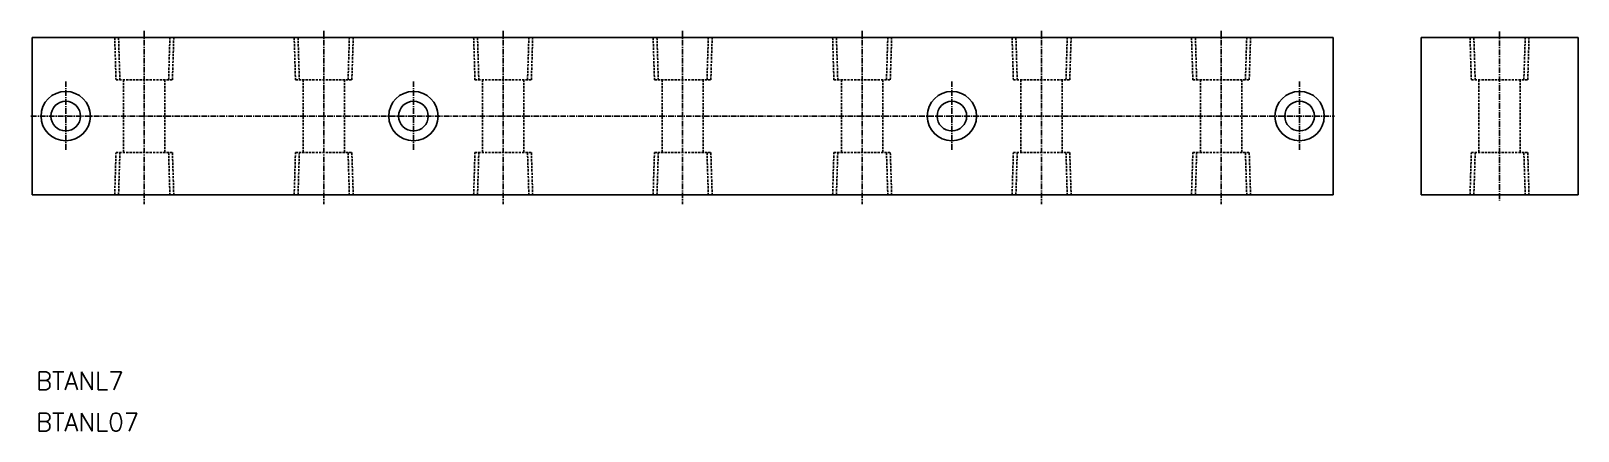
# Model space of a CAD drawing. Extents: x 2618 to 2963, y 718 to 807.
import ezdxf

# ---------------------------------------------------------------- set-up
doc = ezdxf.new("R2010")
doc.units = 0
doc.linetypes.add('CENTER', pattern=[2, 1.25, -0.25, 0.25, -0.25])
doc.linetypes.add('DASHED', pattern=[0.75, 0.5, -0.25])
doc.layers.get('0').update_dxf_attribs({"linetype": 'CONTINUOUS'})
doc.layers.add('CENTER', color=1, linetype='CENTER')
doc.styles.get("Standard").update_dxf_attribs({"font": 'txt.shx'})

msp = doc.modelspace()

# ---------------------------------------------------------------- linework, layer by layer
for p, q in [((2618.31, 805.95), (2618.31, 770.95)), ((2618.31, 805.95), (2908.31, 805.95)), ((2908.31, 805.95), (2908.31, 770.95)), ((2927.88, 805.95), (2962.88, 805.95)), ((2927.88, 805.95), (2927.88, 770.95)), ((2962.88, 805.95), (2962.88, 770.95)), ((2618.31, 770.95), (2908.31, 770.95)), ((2927.88, 770.95), (2962.88, 770.95))]:
    msp.add_line(p, q)
at = {"color": 3, "linetype": 'DASHED'}
for p, q in [((2636.73, 805.95), (2637.02, 796.55)), ((2637.59, 805.97), (2637.88, 796.55)), ((2648.74, 796.55), (2649.03, 805.97)), ((2649.59, 796.55), (2649.89, 805.95)), ((2676.73, 805.95), (2677.02, 796.55)), ((2677.59, 805.97), (2677.88, 796.55)), ((2688.74, 796.55), (2689.03, 805.97)), ((2689.59, 796.55), (2689.89, 805.95)), ((2716.73, 805.95), (2717.02, 796.55)), ((2717.59, 805.97), (2717.88, 796.55)), ((2728.74, 796.55), (2729.03, 805.97)), ((2729.59, 796.55), (2729.89, 805.95)), ((2756.73, 805.95), (2757.02, 796.55)), ((2757.59, 805.97), (2757.88, 796.55)), ((2768.74, 796.55), (2769.03, 805.97)), ((2769.59, 796.55), (2769.89, 805.95)), ((2796.73, 805.95), (2797.02, 796.55)), ((2797.59, 805.97), (2797.88, 796.55)), ((2808.74, 796.55), (2809.03, 805.97)), ((2809.59, 796.55), (2809.89, 805.95)), ((2836.73, 805.95), (2837.02, 796.55)), ((2837.59, 805.97), (2837.88, 796.55)), ((2848.74, 796.55), (2849.03, 805.97)), ((2849.59, 796.55), (2849.89, 805.95)), ((2876.73, 805.95), (2877.02, 796.55)), ((2877.59, 805.97), (2877.88, 796.55)), ((2888.74, 796.55), (2889.03, 805.97)), ((2889.59, 796.55), (2889.89, 805.95)), ((2938.8, 805.95), (2939.09, 796.55)), ((2939.65, 805.97), (2939.95, 796.55)), ((2950.8, 796.55), (2951.1, 805.97)), ((2951.66, 796.55), (2951.95, 805.95)), ((2637.02, 796.55), (2649.59, 796.55)), ((2638.71, 780.35), (2638.71, 796.55)), ((2647.91, 780.35), (2647.91, 796.55)), ((2677.02, 796.55), (2689.59, 796.55)), ((2678.71, 780.35), (2678.71, 796.55)), ((2687.91, 780.35), (2687.91, 796.55)), ((2717.02, 796.55), (2729.59, 796.55)), ((2718.71, 780.35), (2718.71, 796.55)), ((2727.91, 780.35), (2727.91, 796.55)), ((2757.02, 796.55), (2769.59, 796.55)), ((2758.71, 780.35), (2758.71, 796.55)), ((2767.91, 780.35), (2767.91, 796.55)), ((2797.02, 796.55), (2809.59, 796.55)), ((2798.71, 780.35), (2798.71, 796.55)), ((2807.91, 780.35), (2807.91, 796.55)), ((2837.02, 796.55), (2849.59, 796.55)), ((2838.71, 780.35), (2838.71, 796.55)), ((2847.91, 780.35), (2847.91, 796.55)), ((2877.02, 796.55), (2889.59, 796.55)), ((2878.71, 780.35), (2878.71, 796.55)), ((2887.91, 780.35), (2887.91, 796.55)), ((2939.09, 796.55), (2951.66, 796.55)), ((2940.78, 780.35), (2940.78, 796.55)), ((2949.98, 780.35), (2949.98, 796.55)), ((2636.73, 770.95), (2637.02, 780.35)), ((2637.02, 780.35), (2649.59, 780.35)), ((2637.59, 770.92), (2637.88, 780.35)), ((2648.74, 780.35), (2649.03, 770.92)), ((2649.59, 780.35), (2649.89, 770.95)), ((2676.73, 770.95), (2677.02, 780.35)), ((2677.02, 780.35), (2689.59, 780.35)), ((2677.59, 770.92), (2677.88, 780.35)), ((2688.74, 780.35), (2689.03, 770.92)), ((2689.59, 780.35), (2689.89, 770.95)), ((2716.73, 770.95), (2717.02, 780.35)), ((2717.02, 780.35), (2729.59, 780.35)), ((2717.59, 770.92), (2717.88, 780.35)), ((2728.74, 780.35), (2729.03, 770.92)), ((2729.59, 780.35), (2729.89, 770.95)), ((2756.73, 770.95), (2757.02, 780.35)), ((2757.02, 780.35), (2769.59, 780.35)), ((2757.59, 770.92), (2757.88, 780.35)), ((2768.74, 780.35), (2769.03, 770.92)), ((2769.59, 780.35), (2769.89, 770.95)), ((2796.73, 770.95), (2797.02, 780.35)), ((2797.02, 780.35), (2809.59, 780.35)), ((2797.59, 770.92), (2797.88, 780.35)), ((2808.74, 780.35), (2809.03, 770.92)), ((2809.59, 780.35), (2809.89, 770.95)), ((2836.73, 770.95), (2837.02, 780.35)), ((2837.02, 780.35), (2849.59, 780.35)), ((2837.59, 770.92), (2837.88, 780.35)), ((2848.74, 780.35), (2849.03, 770.92)), ((2849.59, 780.35), (2849.89, 770.95)), ((2876.73, 770.95), (2877.02, 780.35)), ((2877.02, 780.35), (2889.59, 780.35)), ((2877.59, 770.92), (2877.88, 780.35)), ((2888.74, 780.35), (2889.03, 770.92)), ((2889.59, 780.35), (2889.89, 770.95)), ((2938.8, 770.95), (2939.09, 780.35)), ((2939.09, 780.35), (2951.66, 780.35)), ((2939.65, 770.92), (2939.95, 780.35)), ((2950.8, 780.35), (2951.1, 770.92)), ((2951.66, 780.35), (2951.95, 770.95))]:
    msp.add_line(p, q, dxfattribs=at)
for centre, radius in [((2625.81, 788.45), 5.5), ((2703.31, 788.45), 5.5), ((2823.31, 788.45), 5.5), ((2900.81, 788.45), 5.5), ((2625.81, 788.45), 3.3), ((2703.31, 788.45), 3.3), ((2823.31, 788.45), 3.3), ((2900.81, 788.45), 3.3)]:
    msp.add_circle(centre, radius)
at = {"layer": 'CENTER', "color": 1, "linetype": 'CENTER'}
for p, q in [((2643.31, 807.42), (2643.31, 768.88)), ((2683.31, 807.42), (2683.31, 768.88)), ((2723.31, 807.42), (2723.31, 768.88)), ((2763.31, 807.42), (2763.31, 768.88)), ((2803.31, 807.42), (2803.31, 768.88)), ((2803.31, 807.42), (2803.31, 768.88)), ((2843.31, 807.42), (2843.31, 768.88)), ((2883.31, 807.42), (2883.31, 768.88)), ((2945.38, 807.31), (2945.38, 769.67)), ((2625.81, 796.2), (2625.81, 780.7)), ((2703.31, 796.2), (2703.31, 780.7)), ((2823.31, 796.2), (2823.31, 780.7)), ((2900.81, 796.2), (2900.81, 780.7)), ((2618.06, 788.45), (2638.56, 788.45)), ((2618.06, 788.45), (2908.56, 788.45)), ((2648.06, 788.45), (2908.56, 788.45))]:
    msp.add_line(p, q, dxfattribs=at)

# ---------------------------------------------------------------- texts
for s, p in [('BTANL7', (2619.19, 727.5)), ('BTANL07', (2619.19, 718.31))]:
    msp.add_text(s, height=4).set_placement(p)

doc.saveas('drawing.dxf')
